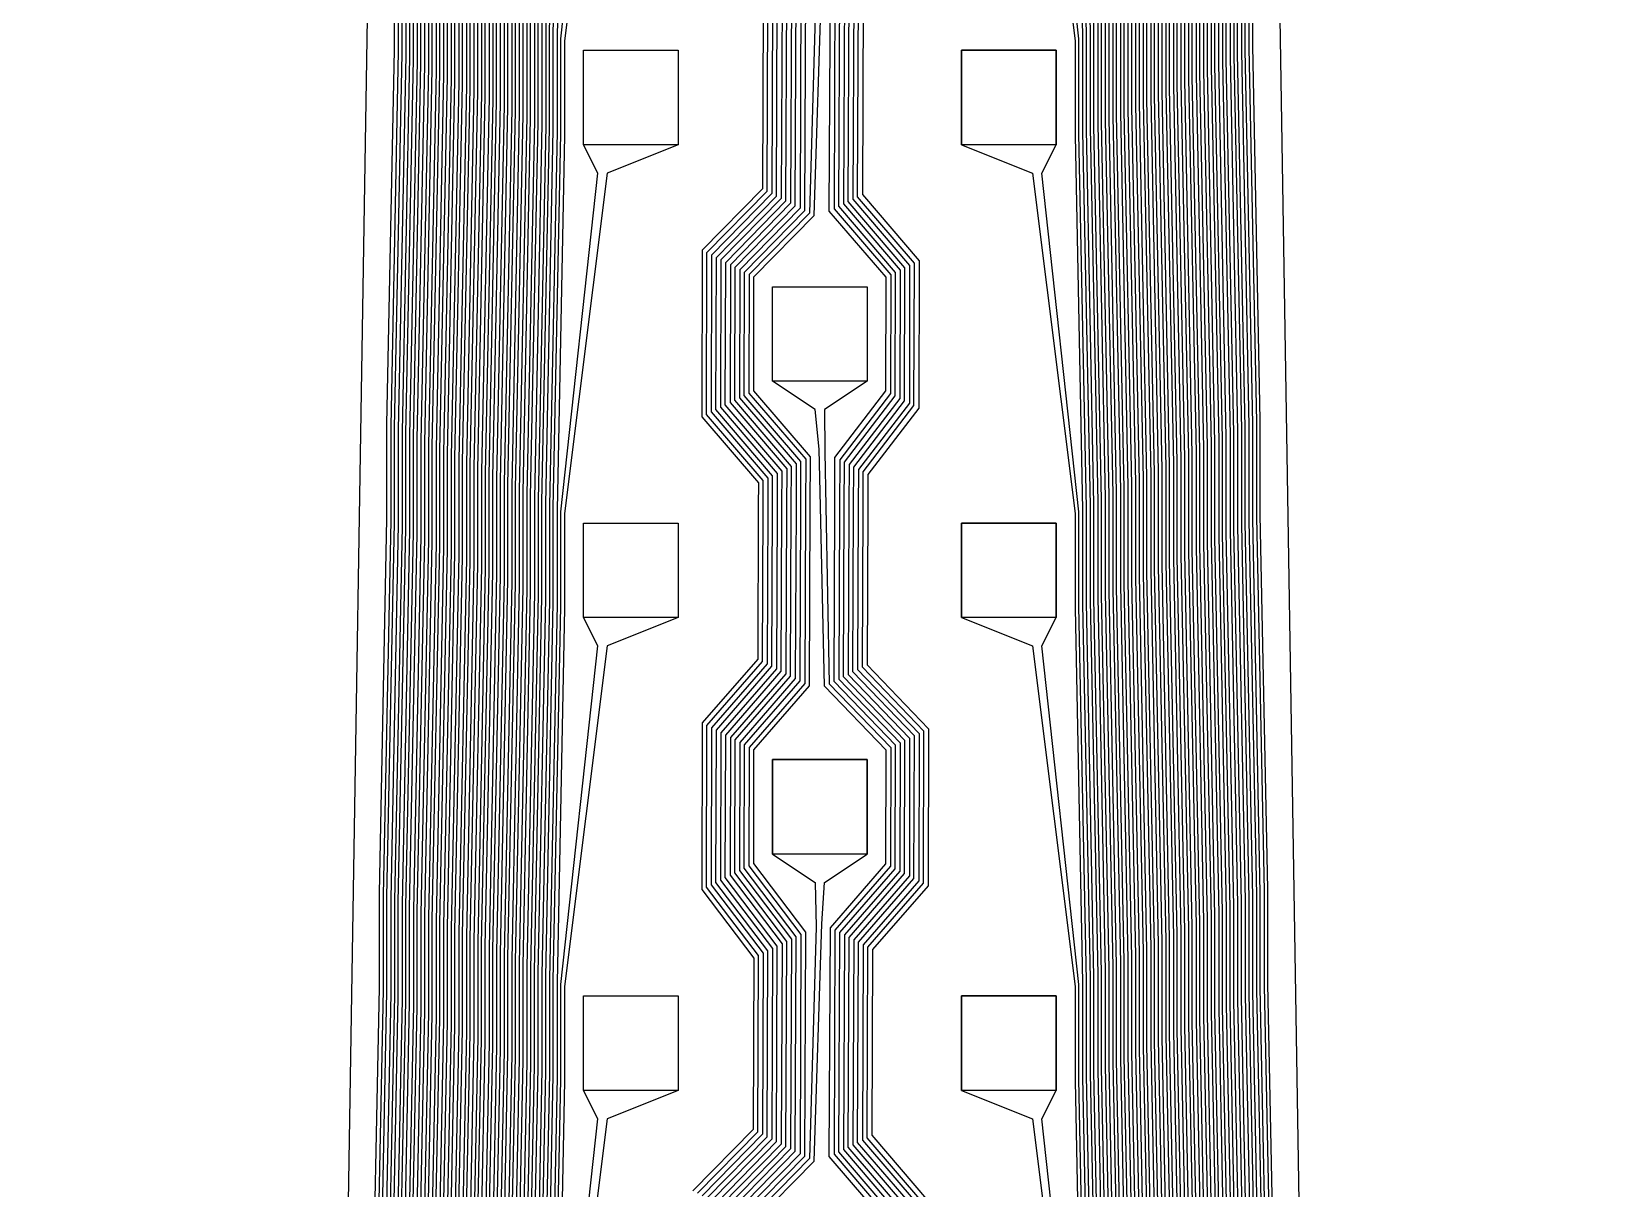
# Model space of a CAD drawing. Header units: inches. Extents: x 106592 to 209533, y 57057 to 74911.
# Drawn here: x 199059.2 to 199226, y 73758.4 to 73880.8 of the extents above; entities that cross this region are included whole.
import ezdxf

# ---------------------------------------------------------------- set-up
doc = ezdxf.new("R2010")
doc.units = ezdxf.units.IN
doc.header["$MEASUREMENT"] = 0
for name, color, linetype in [('metal', 221, 'Continuous'), ('nitride window', 40, 'Continuous'), ('profile', 140, 'Continuous')]:
    doc.layers.add(name, color=color, linetype=linetype)

msp = doc.modelspace()

# ---------------------------------------------------------------- linework, layer by layer
at = {"layer": 'metal'}
for points in [[(199190.76, 73740.46), (199189.96, 73780.06), (199189.96, 73790.06), (199189.16, 73829.66), (199189.16, 73839.66), (199188.36, 73879.25), (199188.36, 73889.25), (199187.56, 73928.85), (199187.56, 73938.85), (199186.76, 73978.45), (199186.76, 73988.45), (199185.96, 74028.05), (199185.96, 74038.05), (199185.16, 74077.64), (199185.16, 74087.64), (199184.36, 74127.24), (199184.36, 74137.24), (199183.56, 74176.84), (199183.56, 74186.84), (199182.76, 74226.44), (199182.76, 74236.44), (199181.96, 74276.03)], [(199095.16, 73740.06), (199095.96, 73779.66), (199095.96, 73789.66), (199096.76, 73829.25), (199096.76, 73839.25), (199097.56, 73878.85), (199097.56, 73888.85), (199098.36, 73928.45), (199098.36, 73938.45), (199099.16, 73978.05), (199099.16, 73988.05), (199099.96, 74027.64), (199099.96, 74037.64), (199100.76, 74077.24), (199100.76, 74087.24), (199101.56, 74126.84), (199101.56, 74136.84), (199102.36, 74176.44), (199102.36, 74186.44), (199103.16, 74226.03), (199103.16, 74236.03), (199103.96, 74275.63)], [(199104.36, 74275.43), (199103.56, 74235.83), (199103.56, 74225.83), (199102.76, 74186.23), (199102.76, 74176.23), (199101.96, 74136.64), (199101.96, 74126.64), (199101.16, 74087.04), (199101.16, 74077.04), (199100.36, 74037.44), (199100.36, 74027.44), (199099.56, 73987.84), (199099.56, 73977.84), (199098.76, 73938.25), (199098.76, 73928.25), (199097.96, 73888.65), (199097.96, 73878.65), (199097.16, 73839.05), (199097.16, 73829.05), (199096.36, 73789.45), (199096.36, 73779.45), (199095.56, 73739.86)], [(199095.96, 73739.66), (199096.76, 73779.25), (199096.76, 73789.25), (199097.56, 73828.85), (199097.56, 73838.85), (199098.36, 73878.45), (199098.36, 73888.45), (199099.16, 73928.05), (199099.16, 73938.05), (199099.96, 73977.64), (199099.96, 73987.64), (199100.76, 74027.24), (199100.76, 74037.24), (199101.56, 74076.84), (199101.56, 74086.84), (199102.36, 74126.44), (199102.36, 74136.44), (199103.16, 74176.03), (199103.16, 74186.03), (199103.96, 74225.63), (199103.96, 74235.63), (199104.76, 74275.23)], [(199105.16, 74275.03), (199104.36, 74235.43), (199104.36, 74225.43), (199103.56, 74185.83), (199103.56, 74175.83), (199102.76, 74136.23), (199102.76, 74126.23), (199101.96, 74086.64), (199101.96, 74076.64), (199101.16, 74037.04), (199101.16, 74027.04), (199100.36, 73987.44), (199100.36, 73977.44), (199099.56, 73937.84), (199099.56, 73927.84), (199098.76, 73888.25), (199098.76, 73878.25), (199097.96, 73838.65), (199097.96, 73828.65), (199097.16, 73789.05), (199097.16, 73779.05), (199096.36, 73739.45)], [(199105.56, 74274.83), (199104.76, 74235.23), (199104.76, 74225.23), (199103.96, 74185.63), (199103.96, 74175.63), (199103.16, 74136.03), (199103.16, 74126.03), (199102.36, 74086.44), (199102.36, 74076.44), (199101.56, 74036.84), (199101.56, 74026.84), (199100.76, 73987.24), (199100.76, 73977.24), (199099.96, 73937.64), (199099.96, 73927.64), (199099.16, 73888.05), (199099.16, 73878.05), (199098.36, 73838.45), (199098.36, 73828.45), (199097.56, 73788.85), (199097.56, 73778.85), (199096.76, 73739.25)], [(199097.16, 73739.05), (199097.96, 73778.65), (199097.96, 73788.65), (199098.76, 73828.25), (199098.76, 73838.25), (199099.56, 73877.84), (199099.56, 73887.84), (199100.36, 73927.44), (199100.36, 73937.44), (199101.16, 73977.04), (199101.16, 73987.04), (199101.96, 74026.64), (199101.96, 74036.64), (199102.76, 74076.23), (199102.76, 74086.23), (199103.56, 74125.83), (199103.56, 74135.83), (199104.36, 74175.43), (199104.36, 74185.43), (199105.16, 74225.03), (199105.16, 74235.03), (199105.96, 74274.62)], [(199106.36, 74274.42), (199105.56, 74234.83), (199105.56, 74224.83), (199104.76, 74185.23), (199104.76, 74175.23), (199103.96, 74135.63), (199103.96, 74125.63), (199103.16, 74086.03), (199103.16, 74076.03), (199102.36, 74036.44), (199102.36, 74026.44), (199101.56, 73986.84), (199101.56, 73976.84), (199100.76, 73937.24), (199100.76, 73927.24), (199099.96, 73887.64), (199099.96, 73877.64), (199099.16, 73838.05), (199099.16, 73828.05), (199098.36, 73788.45), (199098.36, 73778.45), (199097.56, 73738.85)], [(199097.96, 73738.65), (199098.76, 73778.25), (199098.76, 73788.25), (199099.56, 73827.84), (199099.56, 73837.84), (199100.36, 73877.44), (199100.36, 73887.44), (199101.16, 73927.04), (199101.16, 73937.04), (199101.96, 73976.64), (199101.96, 73986.64), (199102.76, 74026.23), (199102.76, 74036.23), (199103.56, 74075.83), (199103.56, 74085.83), (199104.36, 74125.43), (199104.36, 74135.43), (199105.16, 74175.03), (199105.16, 74185.03), (199105.96, 74224.62), (199105.96, 74234.62), (199106.76, 74274.22)], [(199187.16, 73738.65), (199186.36, 73778.25), (199186.36, 73788.25), (199185.56, 73827.84), (199185.56, 73837.84), (199184.76, 73877.44), (199184.76, 73887.44), (199183.96, 73927.04), (199183.96, 73937.04), (199183.16, 73976.64), (199183.16, 73986.64), (199182.36, 74026.23), (199182.36, 74036.23), (199181.56, 74075.83), (199181.56, 74085.83), (199180.76, 74125.43), (199180.76, 74135.43), (199179.96, 74175.03), (199179.96, 74185.03), (199179.16, 74224.62), (199179.16, 74234.62), (199178.36, 74274.22)], [(199178.76, 74274.42), (199179.56, 74234.83), (199179.56, 74224.83), (199180.36, 74185.23), (199180.36, 74175.23), (199181.16, 74135.63), (199181.16, 74125.63), (199181.96, 74086.03), (199181.96, 74076.03), (199182.76, 74036.44), (199182.76, 74026.44), (199183.56, 73986.84), (199183.56, 73976.84), (199184.36, 73937.24), (199184.36, 73927.24), (199185.16, 73887.64), (199185.16, 73877.64), (199185.96, 73838.05), (199185.96, 73828.05), (199186.76, 73788.45), (199186.76, 73778.45), (199187.56, 73738.85)], [(199187.96, 73739.05), (199187.16, 73778.65), (199187.16, 73788.65), (199186.36, 73828.25), (199186.36, 73838.25), (199185.56, 73877.84), (199185.56, 73887.84), (199184.76, 73927.44), (199184.76, 73937.44), (199183.96, 73977.04), (199183.96, 73987.04), (199183.16, 74026.64), (199183.16, 74036.64), (199182.36, 74076.23), (199182.36, 74086.23), (199181.56, 74125.83), (199181.56, 74135.83), (199180.76, 74175.43), (199180.76, 74185.43), (199179.96, 74225.03), (199179.96, 74235.03), (199179.16, 74274.62)], [(199179.56, 74274.83), (199180.36, 74235.23), (199180.36, 74225.23), (199181.16, 74185.63), (199181.16, 74175.63), (199181.96, 74136.03), (199181.96, 74126.03), (199182.76, 74086.44), (199182.76, 74076.44), (199183.56, 74036.84), (199183.56, 74026.84), (199184.36, 73987.24), (199184.36, 73977.24), (199185.16, 73937.64), (199185.16, 73927.64), (199185.96, 73888.05), (199185.96, 73878.05), (199186.76, 73838.45), (199186.76, 73828.45), (199187.56, 73788.85), (199187.56, 73778.85), (199188.36, 73739.25)], [(199179.96, 74275.03), (199180.76, 74235.43), (199180.76, 74225.43), (199181.56, 74185.83), (199181.56, 74175.83), (199182.36, 74136.23), (199182.36, 74126.23), (199183.16, 74086.64), (199183.16, 74076.64), (199183.96, 74037.04), (199183.96, 74027.04), (199184.76, 73987.44), (199184.76, 73977.44), (199185.56, 73937.84), (199185.56, 73927.84), (199186.36, 73888.25), (199186.36, 73878.25), (199187.16, 73838.65), (199187.16, 73828.65), (199187.96, 73789.05), (199187.96, 73779.05), (199188.76, 73739.45)], [(199189.16, 73739.66), (199188.36, 73779.25), (199188.36, 73789.25), (199187.56, 73828.85), (199187.56, 73838.85), (199186.76, 73878.45), (199186.76, 73888.45), (199185.96, 73928.05), (199185.96, 73938.05), (199185.16, 73977.64), (199185.16, 73987.64), (199184.36, 74027.24), (199184.36, 74037.24), (199183.56, 74076.84), (199183.56, 74086.84), (199182.76, 74126.44), (199182.76, 74136.44), (199181.96, 74176.03), (199181.96, 74186.03), (199181.16, 74225.63), (199181.16, 74235.63), (199180.36, 74275.23)], [(199180.76, 74275.43), (199181.56, 74235.83), (199181.56, 74225.83), (199182.36, 74186.23), (199182.36, 74176.23), (199183.16, 74136.64), (199183.16, 74126.64), (199183.96, 74087.04), (199183.96, 74077.04), (199184.76, 74037.44), (199184.76, 74027.44), (199185.56, 73987.84), (199185.56, 73977.84), (199186.36, 73938.25), (199186.36, 73928.25), (199187.16, 73888.65), (199187.16, 73878.65), (199187.96, 73839.05), (199187.96, 73829.05), (199188.76, 73789.45), (199188.76, 73779.45), (199189.56, 73739.86)], [(199189.96, 73740.06), (199189.16, 73779.66), (199189.16, 73789.66), (199188.36, 73829.25), (199188.36, 73839.25), (199187.56, 73878.85), (199187.56, 73888.85), (199186.76, 73928.45), (199186.76, 73938.45), (199185.96, 73978.05), (199185.96, 73988.05), (199185.16, 74027.64), (199185.16, 74037.64), (199184.36, 74077.24), (199184.36, 74087.24), (199183.56, 74126.84), (199183.56, 74136.84), (199182.76, 74176.44), (199182.76, 74186.44), (199181.96, 74226.03), (199181.96, 74236.03), (199181.16, 74275.63)], [(199181.56, 74275.83), (199182.36, 74236.23), (199182.36, 74226.23), (199183.16, 74186.64), (199183.16, 74176.64), (199183.96, 74137.04), (199183.96, 74127.04), (199184.76, 74087.44), (199184.76, 74077.44), (199185.56, 74037.84), (199185.56, 74027.84), (199186.36, 73988.25), (199186.36, 73978.25), (199187.16, 73938.65), (199187.16, 73928.65), (199187.96, 73889.05), (199187.96, 73879.05), (199188.76, 73839.45), (199188.76, 73829.45), (199189.56, 73789.86), (199189.56, 73779.86), (199190.36, 73740.26)], [(199098.36, 73738.45), (199099.16, 73778.05), (199099.16, 73788.05), (199099.96, 73827.64), (199099.96, 73837.64), (199100.76, 73877.24), (199100.76, 73887.24), (199101.56, 73926.84), (199101.56, 73936.84), (199102.36, 73976.44), (199102.36, 73986.44), (199103.16, 74026.03), (199103.16, 74036.03), (199103.96, 74075.63), (199103.96, 74085.63), (199104.76, 74125.23), (199104.76, 74135.23), (199105.56, 74174.83), (199105.56, 74184.83), (199106.36, 74224.42), (199106.36, 74234.42), (199107.16, 74274.02)], [(199107.56, 74273.82), (199106.76, 74234.22), (199106.76, 74224.22), (199105.96, 74184.62), (199105.96, 74174.62), (199105.16, 74135.03), (199105.16, 74125.03), (199104.36, 74085.43), (199104.36, 74075.43), (199103.56, 74035.83), (199103.56, 74025.83), (199102.76, 73986.23), (199102.76, 73976.23), (199101.96, 73936.64), (199101.96, 73926.64), (199101.16, 73887.04), (199101.16, 73877.04), (199100.36, 73837.44), (199100.36, 73827.44), (199099.56, 73787.84), (199099.56, 73777.84), (199098.76, 73738.25)], [(199099.16, 73738.05), (199099.96, 73777.64), (199099.96, 73787.64), (199100.76, 73827.24), (199100.76, 73837.24), (199101.56, 73876.84), (199101.56, 73886.84), (199102.36, 73926.44), (199102.36, 73936.44), (199103.16, 73976.03), (199103.16, 73986.03), (199103.96, 74025.63), (199103.96, 74035.63), (199104.76, 74075.23), (199104.76, 74085.23), (199105.56, 74124.83), (199105.56, 74134.83), (199106.36, 74174.42), (199106.36, 74184.42), (199107.16, 74224.02), (199107.16, 74234.02), (199107.96, 74273.62)], [(199108.36, 74273.42), (199107.56, 74233.82), (199107.56, 74223.82), (199106.76, 74184.22), (199106.76, 74174.22), (199105.96, 74134.62), (199105.96, 74124.62), (199105.16, 74085.03), (199105.16, 74075.03), (199104.36, 74035.43), (199104.36, 74025.43), (199103.56, 73985.83), (199103.56, 73975.83), (199102.76, 73936.23), (199102.76, 73926.23), (199101.96, 73886.64), (199101.96, 73876.64), (199101.16, 73837.04), (199101.16, 73827.04), (199100.36, 73787.44), (199100.36, 73777.44), (199099.56, 73737.84)], [(199099.96, 73737.64), (199100.76, 73777.24), (199100.76, 73787.24), (199101.56, 73826.84), (199101.56, 73836.84), (199102.36, 73876.44), (199102.36, 73886.44), (199103.16, 73926.03), (199103.16, 73936.03), (199103.96, 73975.63), (199103.96, 73985.63), (199104.76, 74025.23), (199104.76, 74035.23), (199105.56, 74074.83), (199105.56, 74084.83), (199106.36, 74124.42), (199106.36, 74134.42), (199107.16, 74174.02), (199107.16, 74184.02), (199107.96, 74223.62), (199107.96, 74233.62), (199108.76, 74273.22)], [(199109.16, 74273.01), (199108.36, 74233.42), (199108.36, 74223.42), (199107.56, 74183.82), (199107.56, 74173.82), (199106.76, 74134.22), (199106.76, 74124.22), (199105.96, 74084.62), (199105.96, 74074.62), (199105.16, 74035.03), (199105.16, 74025.03), (199104.36, 73985.43), (199104.36, 73975.43), (199103.56, 73935.83), (199103.56, 73925.83), (199102.76, 73886.23), (199102.76, 73876.23), (199101.96, 73836.64), (199101.96, 73826.64), (199101.16, 73787.04), (199101.16, 73777.04), (199100.36, 73737.44)], [(199100.76, 73737.24), (199101.56, 73776.84), (199101.56, 73786.84), (199102.36, 73826.44), (199102.36, 73836.44), (199103.16, 73876.03), (199103.16, 73886.03), (199103.96, 73925.63), (199103.96, 73935.63), (199104.76, 73975.23), (199104.76, 73985.23), (199105.56, 74024.83), (199105.56, 74034.83), (199106.36, 74074.42), (199106.36, 74084.42), (199107.16, 74124.02), (199107.16, 74134.02), (199107.96, 74173.62), (199107.96, 74183.62), (199108.76, 74223.22), (199108.76, 74233.22), (199109.56, 74272.81)], [(199109.96, 74272.61), (199109.16, 74233.01), (199109.16, 74223.01), (199108.36, 74183.42), (199108.36, 74173.42), (199107.56, 74133.82), (199107.56, 74123.82), (199106.76, 74084.22), (199106.76, 74074.22), (199105.96, 74034.62), (199105.96, 74024.62), (199105.16, 73985.03), (199105.16, 73975.03), (199104.36, 73935.43), (199104.36, 73925.43), (199103.56, 73885.83), (199103.56, 73875.83), (199102.76, 73836.23), (199102.76, 73826.23), (199101.96, 73786.64), (199101.96, 73776.64), (199101.16, 73737.04)], [(199175.16, 74272.61), (199175.96, 74233.01), (199175.96, 74223.01), (199176.76, 74183.42), (199176.76, 74173.42), (199177.56, 74133.82), (199177.56, 74123.82), (199178.36, 74084.22), (199178.36, 74074.22), (199179.16, 74034.62), (199179.16, 74024.62), (199179.96, 73985.03), (199179.96, 73975.03), (199180.76, 73935.43), (199180.76, 73925.43), (199181.56, 73885.83), (199181.56, 73875.83), (199182.36, 73836.23), (199182.36, 73826.23), (199183.16, 73786.64), (199183.16, 73776.64), (199183.96, 73737.04)], [(199184.36, 73737.24), (199183.56, 73776.84), (199183.56, 73786.84), (199182.76, 73826.44), (199182.76, 73836.44), (199181.96, 73876.03), (199181.96, 73886.03), (199181.16, 73925.63), (199181.16, 73935.63), (199180.36, 73975.23), (199180.36, 73985.23), (199179.56, 74024.83), (199179.56, 74034.83), (199178.76, 74074.42), (199178.76, 74084.42), (199177.96, 74124.02), (199177.96, 74134.02), (199177.16, 74173.62), (199177.16, 74183.62), (199176.36, 74223.22), (199176.36, 74233.22), (199175.56, 74272.81)], [(199175.96, 74273.01), (199176.76, 74233.42), (199176.76, 74223.42), (199177.56, 74183.82), (199177.56, 74173.82), (199178.36, 74134.22), (199178.36, 74124.22), (199179.16, 74084.62), (199179.16, 74074.62), (199179.96, 74035.03), (199179.96, 74025.03), (199180.76, 73985.43), (199180.76, 73975.43), (199181.56, 73935.83), (199181.56, 73925.83), (199182.36, 73886.23), (199182.36, 73876.23), (199183.16, 73836.64), (199183.16, 73826.64), (199183.96, 73787.04), (199183.96, 73777.04), (199184.76, 73737.44)], [(199185.16, 73737.64), (199184.36, 73777.24), (199184.36, 73787.24), (199183.56, 73826.84), (199183.56, 73836.84), (199182.76, 73876.44), (199182.76, 73886.44), (199181.96, 73926.03), (199181.96, 73936.03), (199181.16, 73975.63), (199181.16, 73985.63), (199180.36, 74025.23), (199180.36, 74035.23), (199179.56, 74074.83), (199179.56, 74084.83), (199178.76, 74124.42), (199178.76, 74134.42), (199177.96, 74174.02), (199177.96, 74184.02), (199177.16, 74223.62), (199177.16, 74233.62), (199176.36, 74273.22)], [(199176.76, 74273.42), (199177.56, 74233.82), (199177.56, 74223.82), (199178.36, 74184.22), (199178.36, 74174.22), (199179.16, 74134.62), (199179.16, 74124.62), (199179.96, 74085.03), (199179.96, 74075.03), (199180.76, 74035.43), (199180.76, 74025.43), (199181.56, 73985.83), (199181.56, 73975.83), (199182.36, 73936.23), (199182.36, 73926.23), (199183.16, 73886.64), (199183.16, 73876.64), (199183.96, 73837.04), (199183.96, 73827.04), (199184.76, 73787.44), (199184.76, 73777.44), (199185.56, 73737.84)], [(199185.96, 73738.05), (199185.16, 73777.64), (199185.16, 73787.64), (199184.36, 73827.24), (199184.36, 73837.24), (199183.56, 73876.84), (199183.56, 73886.84), (199182.76, 73926.44), (199182.76, 73936.44), (199181.96, 73976.03), (199181.96, 73986.03), (199181.16, 74025.63), (199181.16, 74035.63), (199180.36, 74075.23), (199180.36, 74085.23), (199179.56, 74124.83), (199179.56, 74134.83), (199178.76, 74174.42), (199178.76, 74184.42), (199177.96, 74224.02), (199177.96, 74234.02), (199177.16, 74273.62)], [(199177.56, 74273.82), (199178.36, 74234.22), (199178.36, 74224.22), (199179.16, 74184.62), (199179.16, 74174.62), (199179.96, 74135.03), (199179.96, 74125.03), (199180.76, 74085.43), (199180.76, 74075.43), (199181.56, 74035.83), (199181.56, 74025.83), (199182.36, 73986.23), (199182.36, 73976.23), (199183.16, 73936.64), (199183.16, 73926.64), (199183.96, 73887.04), (199183.96, 73877.04), (199184.76, 73837.44), (199184.76, 73827.44), (199185.56, 73787.84), (199185.56, 73777.84), (199186.36, 73738.25)], [(199186.76, 73738.45), (199185.96, 73778.05), (199185.96, 73788.05), (199185.16, 73827.64), (199185.16, 73837.64), (199184.36, 73877.24), (199184.36, 73887.24), (199183.56, 73926.84), (199183.56, 73936.84), (199182.76, 73976.44), (199182.76, 73986.44), (199181.96, 74026.03), (199181.96, 74036.03), (199181.16, 74075.63), (199181.16, 74085.63), (199180.36, 74125.23), (199180.36, 74135.23), (199179.56, 74174.83), (199179.56, 74184.83), (199178.76, 74224.42), (199178.76, 74234.42), (199177.96, 74274.02)], [(199101.56, 73736.84), (199102.36, 73776.44), (199102.36, 73786.44), (199103.16, 73826.03), (199103.16, 73836.03), (199103.96, 73875.63), (199103.96, 73885.63), (199104.76, 73925.23), (199104.76, 73935.23), (199105.56, 73974.83), (199105.56, 73984.83), (199106.36, 74024.42), (199106.36, 74034.42), (199107.16, 74074.02), (199107.16, 74084.02), (199107.96, 74123.62), (199107.96, 74133.62), (199108.76, 74173.22), (199108.76, 74183.22), (199109.56, 74222.81), (199109.56, 74232.81), (199110.36, 74272.41)], [(199110.76, 74272.21), (199109.96, 74232.61), (199109.96, 74222.61), (199109.16, 74183.01), (199109.16, 74173.01), (199108.36, 74133.42), (199108.36, 74123.42), (199107.56, 74083.82), (199107.56, 74073.82), (199106.76, 74034.22), (199106.76, 74024.22), (199105.96, 73984.62), (199105.96, 73974.62), (199105.16, 73935.03), (199105.16, 73925.03), (199104.36, 73885.43), (199104.36, 73875.43), (199103.56, 73835.83), (199103.56, 73825.83), (199102.76, 73786.23), (199102.76, 73776.23), (199101.96, 73736.64)], [(199102.36, 73736.44), (199103.16, 73776.03), (199103.16, 73786.03), (199103.96, 73825.63), (199103.96, 73835.63), (199104.76, 73875.23), (199104.76, 73885.23), (199105.56, 73924.83), (199105.56, 73934.83), (199106.36, 73974.42), (199106.36, 73984.42), (199107.16, 74024.02), (199107.16, 74034.02), (199107.96, 74073.62), (199107.96, 74083.62), (199108.76, 74123.22), (199108.76, 74133.22), (199109.56, 74172.81), (199109.56, 74182.81), (199110.36, 74222.41), (199110.36, 74232.41), (199111.16, 74272.01)], [(199111.56, 74271.81), (199110.76, 74232.21), (199110.76, 74222.21), (199109.96, 74182.61), (199109.96, 74172.61), (199109.16, 74133.01), (199109.16, 74123.01), (199108.36, 74083.42), (199108.36, 74073.42), (199107.56, 74033.82), (199107.56, 74023.82), (199106.76, 73984.22), (199106.76, 73974.22), (199105.96, 73934.62), (199105.96, 73924.62), (199105.16, 73885.03), (199105.16, 73875.03), (199104.36, 73835.43), (199104.36, 73825.43), (199103.56, 73785.83), (199103.56, 73775.83), (199102.76, 73736.23)], [(199103.16, 73736.03), (199103.96, 73775.63), (199103.96, 73785.63), (199104.76, 73825.23), (199104.76, 73835.23), (199105.56, 73874.83), (199105.56, 73884.83), (199106.36, 73924.42), (199106.36, 73934.42), (199107.16, 73974.02), (199107.16, 73984.02), (199107.96, 74023.62), (199107.96, 74033.62), (199108.76, 74073.22), (199108.76, 74083.22), (199109.56, 74122.81), (199109.56, 74132.81), (199110.36, 74172.41), (199110.36, 74182.41), (199111.16, 74222.01), (199111.16, 74232.01), (199111.96, 74271.61)], [(199112.36, 74271.4), (199111.56, 74231.81), (199111.56, 74221.81), (199110.76, 74182.21), (199110.76, 74172.21), (199109.96, 74132.61), (199109.96, 74122.61), (199109.16, 74083.01), (199109.16, 74073.01), (199108.36, 74033.42), (199108.36, 74023.42), (199107.56, 73983.82), (199107.56, 73973.82), (199106.76, 73934.22), (199106.76, 73924.22), (199105.96, 73884.62), (199105.96, 73874.62), (199105.16, 73835.03), (199105.16, 73825.03), (199104.36, 73785.43), (199104.36, 73775.43), (199103.56, 73735.83)], [(199103.96, 73735.63), (199104.76, 73775.23), (199104.76, 73785.23), (199105.56, 73824.83), (199105.56, 73834.83), (199106.36, 73874.42), (199106.36, 73884.42), (199107.16, 73924.02), (199107.16, 73934.02), (199107.96, 73973.62), (199107.96, 73983.62), (199108.76, 74023.22), (199108.76, 74033.22), (199109.56, 74072.81), (199109.56, 74082.81), (199110.36, 74122.41), (199110.36, 74132.41), (199111.16, 74172.01), (199111.16, 74182.01), (199111.96, 74221.61), (199111.96, 74231.61), (199112.76, 74271.2)], [(199113.16, 74271), (199112.36, 74231.4), (199112.36, 74221.4), (199111.56, 74181.81), (199111.56, 74171.81), (199110.76, 74132.21), (199110.76, 74122.21), (199109.96, 74082.61), (199109.96, 74072.61), (199109.16, 74033.01), (199109.16, 74023.01), (199108.36, 73983.42), (199108.36, 73973.42), (199107.56, 73933.82), (199107.56, 73923.82), (199106.76, 73884.22), (199106.76, 73874.22), (199105.96, 73834.62), (199105.96, 73824.62), (199105.16, 73785.03), (199105.16, 73775.03), (199104.36, 73735.43)], [(199171.96, 74271), (199172.76, 74231.4), (199172.76, 74221.4), (199173.56, 74181.81), (199173.56, 74171.81), (199174.36, 74132.21), (199174.36, 74122.21), (199175.16, 74082.61), (199175.16, 74072.61), (199175.96, 74033.01), (199175.96, 74023.01), (199176.76, 73983.42), (199176.76, 73973.42), (199177.56, 73933.82), (199177.56, 73923.82), (199178.36, 73884.22), (199178.36, 73874.22), (199179.16, 73834.62), (199179.16, 73824.62), (199179.96, 73785.03), (199179.96, 73775.03), (199180.76, 73735.43)], [(199181.16, 73735.63), (199180.36, 73775.23), (199180.36, 73785.23), (199179.56, 73824.83), (199179.56, 73834.83), (199178.76, 73874.42), (199178.76, 73884.42), (199177.96, 73924.02), (199177.96, 73934.02), (199177.16, 73973.62), (199177.16, 73983.62), (199176.36, 74023.22), (199176.36, 74033.22), (199175.56, 74072.81), (199175.56, 74082.81), (199174.76, 74122.41), (199174.76, 74132.41), (199173.96, 74172.01), (199173.96, 74182.01), (199173.16, 74221.61), (199173.16, 74231.61), (199172.36, 74271.2)], [(199172.76, 74271.4), (199173.56, 74231.81), (199173.56, 74221.81), (199174.36, 74182.21), (199174.36, 74172.21), (199175.16, 74132.61), (199175.16, 74122.61), (199175.96, 74083.01), (199175.96, 74073.01), (199176.76, 74033.42), (199176.76, 74023.42), (199177.56, 73983.82), (199177.56, 73973.82), (199178.36, 73934.22), (199178.36, 73924.22), (199179.16, 73884.62), (199179.16, 73874.62), (199179.96, 73835.03), (199179.96, 73825.03), (199180.76, 73785.43), (199180.76, 73775.43), (199181.56, 73735.83)], [(199181.96, 73736.03), (199181.16, 73775.63), (199181.16, 73785.63), (199180.36, 73825.23), (199180.36, 73835.23), (199179.56, 73874.83), (199179.56, 73884.83), (199178.76, 73924.42), (199178.76, 73934.42), (199177.96, 73974.02), (199177.96, 73984.02), (199177.16, 74023.62), (199177.16, 74033.62), (199176.36, 74073.22), (199176.36, 74083.22), (199175.56, 74122.81), (199175.56, 74132.81), (199174.76, 74172.41), (199174.76, 74182.41), (199173.96, 74222.01), (199173.96, 74232.01), (199173.16, 74271.61)], [(199173.56, 74271.81), (199174.36, 74232.21), (199174.36, 74222.21), (199175.16, 74182.61), (199175.16, 74172.61), (199175.96, 74133.01), (199175.96, 74123.01), (199176.76, 74083.42), (199176.76, 74073.42), (199177.56, 74033.82), (199177.56, 74023.82), (199178.36, 73984.22), (199178.36, 73974.22), (199179.16, 73934.62), (199179.16, 73924.62), (199179.96, 73885.03), (199179.96, 73875.03), (199180.76, 73835.43), (199180.76, 73825.43), (199181.56, 73785.83), (199181.56, 73775.83), (199182.36, 73736.23)], [(199182.76, 73736.44), (199181.96, 73776.03), (199181.96, 73786.03), (199181.16, 73825.63), (199181.16, 73835.63), (199180.36, 73875.23), (199180.36, 73885.23), (199179.56, 73924.83), (199179.56, 73934.83), (199178.76, 73974.42), (199178.76, 73984.42), (199177.96, 74024.02), (199177.96, 74034.02), (199177.16, 74073.62), (199177.16, 74083.62), (199176.36, 74123.22), (199176.36, 74133.22), (199175.56, 74172.81), (199175.56, 74182.81), (199174.76, 74222.41), (199174.76, 74232.41), (199173.96, 74272.01)], [(199174.36, 74272.21), (199175.16, 74232.61), (199175.16, 74222.61), (199175.96, 74183.01), (199175.96, 74173.01), (199176.76, 74133.42), (199176.76, 74123.42), (199177.56, 74083.82), (199177.56, 74073.82), (199178.36, 74034.22), (199178.36, 74024.22), (199179.16, 73984.62), (199179.16, 73974.62), (199179.96, 73935.03), (199179.96, 73925.03), (199180.76, 73885.43), (199180.76, 73875.43), (199181.56, 73835.83), (199181.56, 73825.83), (199182.36, 73786.23), (199182.36, 73776.23), (199183.16, 73736.64)], [(199183.56, 73736.84), (199182.76, 73776.44), (199182.76, 73786.44), (199181.96, 73826.03), (199181.96, 73836.03), (199181.16, 73875.63), (199181.16, 73885.63), (199180.36, 73925.23), (199180.36, 73935.23), (199179.56, 73974.83), (199179.56, 73984.83), (199178.76, 74024.42), (199178.76, 74034.42), (199177.96, 74074.02), (199177.96, 74084.02), (199177.16, 74123.62), (199177.16, 74133.62), (199176.36, 74173.22), (199176.36, 74183.22), (199175.56, 74222.81), (199175.56, 74232.81), (199174.76, 74272.41)], [(199104.76, 73735.23), (199105.56, 73774.83), (199105.56, 73784.83), (199106.36, 73824.42), (199106.36, 73834.42), (199107.16, 73874.02), (199107.16, 73884.02), (199107.96, 73923.62), (199107.96, 73933.62), (199108.76, 73973.22), (199108.76, 73983.22), (199109.56, 74022.81), (199109.56, 74032.81), (199110.36, 74072.41), (199110.36, 74082.41), (199111.16, 74122.01), (199111.16, 74132.01), (199111.96, 74171.61), (199111.96, 74181.61), (199112.76, 74221.2), (199112.76, 74231.2), (199113.56, 74270.8)], [(199113.96, 74270.6), (199113.16, 74231), (199113.16, 74221), (199112.36, 74181.4), (199112.36, 74171.4), (199111.56, 74131.81), (199111.56, 74121.81), (199110.76, 74082.21), (199110.76, 74072.21), (199109.96, 74032.61), (199109.96, 74022.61), (199109.16, 73983.01), (199109.16, 73973.01), (199108.36, 73933.42), (199108.36, 73923.42), (199107.56, 73883.82), (199107.56, 73873.82), (199106.76, 73834.22), (199106.76, 73824.22), (199105.96, 73784.62), (199105.96, 73774.62), (199105.16, 73735.03)], [(199114.36, 74270.4), (199113.56, 74230.8), (199113.56, 74220.8), (199112.76, 74181.2), (199112.76, 74171.2), (199111.96, 74131.61), (199111.96, 74121.61), (199111.16, 74082.01), (199111.16, 74072.01), (199110.36, 74032.41), (199110.36, 74022.41), (199109.56, 73982.81), (199109.56, 73972.81), (199108.76, 73933.22), (199108.76, 73923.22), (199107.96, 73883.62), (199107.96, 73873.62), (199107.16, 73834.02), (199107.16, 73824.02), (199106.36, 73784.42), (199106.36, 73774.42), (199105.56, 73734.83)], [(199105.96, 73734.62), (199106.76, 73774.22), (199106.76, 73784.22), (199107.56, 73823.82), (199107.56, 73833.82), (199108.36, 73873.42), (199108.36, 73883.42), (199109.16, 73923.01), (199109.16, 73933.01), (199109.96, 73972.61), (199109.96, 73982.61), (199110.76, 74022.21), (199110.76, 74032.21), (199111.56, 74071.81), (199111.56, 74081.81), (199112.36, 74121.4), (199112.36, 74131.4), (199113.16, 74171), (199113.16, 74181), (199113.96, 74220.6), (199113.96, 74230.6), (199114.76, 74270.2)], [(199106.36, 73734.42), (199107.16, 73774.02), (199107.16, 73784.02), (199107.96, 73823.62), (199107.96, 73833.62), (199108.76, 73873.22), (199108.76, 73883.22), (199109.56, 73922.81), (199109.56, 73932.81), (199110.36, 73972.41), (199110.36, 73982.41), (199111.16, 74022.01), (199111.16, 74032.01), (199111.96, 74071.61), (199111.96, 74081.61), (199112.76, 74121.2), (199112.76, 74131.2), (199113.56, 74170.8), (199113.56, 74180.8), (199114.36, 74220.4), (199114.36, 74230.4), (199115.16, 74269.99)], [(199115.56, 74269.79), (199114.76, 74230.2), (199114.76, 74220.2), (199113.96, 74180.6), (199113.96, 74170.6), (199113.16, 74131), (199113.16, 74121), (199112.36, 74081.4), (199112.36, 74071.4), (199111.56, 74031.81), (199111.56, 74021.81), (199110.76, 73982.21), (199110.76, 73972.21), (199109.96, 73932.61), (199109.96, 73922.61), (199109.16, 73883.01), (199109.16, 73873.01), (199108.36, 73833.42), (199108.36, 73823.42), (199107.56, 73783.82), (199107.56, 73773.82), (199106.76, 73734.22)], [(199169.56, 74269.79), (199170.36, 74230.2), (199170.36, 74220.2), (199171.16, 74180.6), (199171.16, 74170.6), (199171.96, 74131), (199171.96, 74121), (199172.76, 74081.4), (199172.76, 74071.4), (199173.56, 74031.81), (199173.56, 74021.81), (199174.36, 73982.21), (199174.36, 73972.21), (199175.16, 73932.61), (199175.16, 73922.61), (199175.96, 73883.01), (199175.96, 73873.01), (199176.76, 73833.42), (199176.76, 73823.42), (199177.56, 73783.82), (199177.56, 73773.82), (199178.36, 73734.22)], [(199178.76, 73734.42), (199177.96, 73774.02), (199177.96, 73784.02), (199177.16, 73823.62), (199177.16, 73833.62), (199176.36, 73873.22), (199176.36, 73883.22), (199175.56, 73922.81), (199175.56, 73932.81), (199174.76, 73972.41), (199174.76, 73982.41), (199173.96, 74022.01), (199173.96, 74032.01), (199173.16, 74071.61), (199173.16, 74081.61), (199172.36, 74121.2), (199172.36, 74131.2), (199171.56, 74170.8), (199171.56, 74180.8), (199170.76, 74220.4), (199170.76, 74230.4), (199169.96, 74269.99)], [(199170.36, 74270.2), (199171.16, 74230.6), (199171.16, 74220.6), (199171.96, 74181), (199171.96, 74171), (199172.76, 74131.4), (199172.76, 74121.4), (199173.56, 74081.81), (199173.56, 74071.81), (199174.36, 74032.21), (199174.36, 74022.21), (199175.16, 73982.61), (199175.16, 73972.61), (199175.96, 73933.01), (199175.96, 73923.01), (199176.76, 73883.42), (199176.76, 73873.42), (199177.56, 73833.82), (199177.56, 73823.82), (199178.36, 73784.22), (199178.36, 73774.22), (199179.16, 73734.62)], [(199179.56, 73734.83), (199178.76, 73774.42), (199178.76, 73784.42), (199177.96, 73824.02), (199177.96, 73834.02), (199177.16, 73873.62), (199177.16, 73883.62), (199176.36, 73923.22), (199176.36, 73933.22), (199175.56, 73972.81), (199175.56, 73982.81), (199174.76, 74022.41), (199174.76, 74032.41), (199173.96, 74072.01), (199173.96, 74082.01), (199173.16, 74121.61), (199173.16, 74131.61), (199172.36, 74171.2), (199172.36, 74181.2), (199171.56, 74220.8), (199171.56, 74230.8), (199170.76, 74270.4)], [(199171.16, 74270.6), (199171.96, 74231), (199171.96, 74221), (199172.76, 74181.4), (199172.76, 74171.4), (199173.56, 74131.81), (199173.56, 74121.81), (199174.36, 74082.21), (199174.36, 74072.21), (199175.16, 74032.61), (199175.16, 74022.61), (199175.96, 73983.01), (199175.96, 73973.01), (199176.76, 73933.42), (199176.76, 73923.42), (199177.56, 73883.82), (199177.56, 73873.82), (199178.36, 73834.22), (199178.36, 73824.22), (199179.16, 73784.62), (199179.16, 73774.62), (199179.96, 73735.03)], [(199180.36, 73735.23), (199179.56, 73774.83), (199179.56, 73784.83), (199178.76, 73824.42), (199178.76, 73834.42), (199177.96, 73874.02), (199177.96, 73884.02), (199177.16, 73923.62), (199177.16, 73933.62), (199176.36, 73973.22), (199176.36, 73983.22), (199175.56, 74022.81), (199175.56, 74032.81), (199174.76, 74072.41), (199174.76, 74082.41), (199173.96, 74122.01), (199173.96, 74132.01), (199173.16, 74171.61), (199173.16, 74181.61), (199172.36, 74221.2), (199172.36, 74231.2), (199171.56, 74270.8)], [(199107.16, 73734.02), (199107.96, 73773.62), (199107.96, 73783.62), (199108.76, 73823.22), (199108.76, 73833.22), (199109.56, 73872.81), (199109.56, 73882.81), (199110.36, 73922.41), (199110.36, 73932.41), (199111.16, 73972.01), (199111.16, 73982.01), (199111.96, 74021.61), (199111.96, 74031.61), (199112.76, 74071.2), (199112.76, 74081.2), (199113.56, 74120.8), (199113.56, 74130.8), (199114.36, 74170.4), (199114.36, 74180.4), (199115.16, 74219.99), (199115.16, 74229.99), (199119.06, 74265.79)], [(199120.06, 74265.79), (199115.56, 74229.79), (199115.56, 74219.79), (199114.76, 74180.2), (199114.76, 74170.2), (199113.96, 74130.6), (199113.96, 74120.6), (199113.16, 74081), (199113.16, 74071), (199112.36, 74031.4), (199112.36, 74021.4), (199111.56, 73981.81), (199111.56, 73971.81), (199110.76, 73932.21), (199110.76, 73922.21), (199109.96, 73882.61), (199109.96, 73872.61), (199109.16, 73833.01), (199109.16, 73823.01), (199108.36, 73783.42), (199108.36, 73773.42), (199107.56, 73733.82)], [(199165.06, 74265.79), (199169.56, 74229.79), (199169.56, 74219.79), (199170.36, 74180.2), (199170.36, 74170.2), (199171.16, 74130.6), (199171.16, 74120.6), (199171.96, 74081), (199171.96, 74071), (199172.76, 74031.4), (199172.76, 74021.4), (199173.56, 73981.81), (199173.56, 73971.81), (199174.36, 73932.21), (199174.36, 73922.21), (199175.16, 73882.61), (199175.16, 73872.61), (199175.96, 73833.01), (199175.96, 73823.01), (199176.76, 73783.42), (199176.76, 73773.42), (199177.56, 73733.82)], [(199177.96, 73734.02), (199177.16, 73773.62), (199177.16, 73783.62), (199176.36, 73823.22), (199176.36, 73833.22), (199175.56, 73872.81), (199175.56, 73882.81), (199174.76, 73922.41), (199174.76, 73932.41), (199173.96, 73972.01), (199173.96, 73982.01), (199173.16, 74021.61), (199173.16, 74031.61), (199172.36, 74071.2), (199172.36, 74081.2), (199171.56, 74120.8), (199171.56, 74130.8), (199170.76, 74170.4), (199170.76, 74180.4), (199169.96, 74219.99), (199169.96, 74229.99), (199166.06, 74265.79)], [(199107.96, 73733.62), (199108.76, 73773.22), (199108.76, 73783.22), (199109.56, 73822.81), (199109.56, 73832.81), (199110.36, 73872.41), (199110.36, 73882.41), (199111.16, 73922.01), (199111.16, 73932.01), (199111.96, 73971.61), (199111.96, 73981.61), (199112.76, 74021.2), (199112.76, 74031.2), (199113.56, 74070.8), (199113.56, 74080.8), (199114.36, 74120.4)], [(199114.76, 74120.2), (199113.96, 74080.6), (199113.96, 74070.6), (199113.16, 74031), (199113.16, 74021), (199112.36, 73981.4), (199112.36, 73971.4), (199111.56, 73931.81), (199111.56, 73921.81), (199110.76, 73882.21), (199110.76, 73872.21), (199109.96, 73832.61), (199109.96, 73822.61), (199109.16, 73783.01), (199109.16, 73773.01), (199108.36, 73733.42)], [(199108.76, 73733.22), (199109.56, 73772.81), (199109.56, 73782.81), (199110.36, 73822.41), (199110.36, 73832.41), (199111.16, 73872.01), (199111.16, 73882.01), (199111.96, 73921.61), (199111.96, 73931.61), (199112.76, 73971.2), (199112.76, 73981.2), (199113.56, 74020.8), (199113.56, 74030.8), (199114.36, 74070.4), (199114.36, 74080.4), (199115.16, 74119.99)], [(199115.56, 74119.79), (199114.76, 74080.2), (199114.76, 74070.2), (199113.96, 74030.6), (199113.96, 74020.6), (199113.16, 73981), (199113.16, 73971), (199112.36, 73931.4), (199112.36, 73921.4), (199111.56, 73881.81), (199111.56, 73871.81), (199110.76, 73832.21), (199110.76, 73822.21), (199109.96, 73782.61), (199109.96, 73772.61), (199109.16, 73733.01)], [(199169.56, 74119.79), (199170.36, 74080.2), (199170.36, 74070.2), (199171.16, 74030.6), (199171.16, 74020.6), (199171.96, 73981), (199171.96, 73971), (199172.76, 73931.4), (199172.76, 73921.4), (199173.56, 73881.81), (199173.56, 73871.81), (199174.36, 73832.21), (199174.36, 73822.21), (199175.16, 73782.61), (199175.16, 73772.61), (199175.96, 73733.01)], [(199176.36, 73733.22), (199175.56, 73772.81), (199175.56, 73782.81), (199174.76, 73822.41), (199174.76, 73832.41), (199173.96, 73872.01), (199173.96, 73882.01), (199173.16, 73921.61), (199173.16, 73931.61), (199172.36, 73971.2), (199172.36, 73981.2), (199171.56, 74020.8), (199171.56, 74030.8), (199170.76, 74070.4), (199170.76, 74080.4), (199169.96, 74119.99)], [(199170.36, 74120.2), (199171.16, 74080.6), (199171.16, 74070.6), (199171.96, 74031), (199171.96, 74021), (199172.76, 73981.4), (199172.76, 73971.4), (199173.56, 73931.81), (199173.56, 73921.81), (199174.36, 73882.21), (199174.36, 73872.21), (199175.16, 73832.61), (199175.16, 73822.61), (199175.96, 73783.01), (199175.96, 73773.01), (199176.76, 73733.42)], [(199177.16, 73733.62), (199176.36, 73773.22), (199176.36, 73783.22), (199175.56, 73822.81), (199175.56, 73832.81), (199174.76, 73872.41), (199174.76, 73882.41), (199173.96, 73922.01), (199173.96, 73932.01), (199173.16, 73971.61), (199173.16, 73981.61), (199172.36, 74021.2), (199172.36, 74031.2), (199171.56, 74070.8), (199171.56, 74080.8), (199170.76, 74120.4)], [(199109.56, 73732.81), (199110.36, 73772.41), (199110.36, 73782.41), (199111.16, 73822.01), (199111.16, 73832.01), (199111.96, 73871.61), (199111.96, 73881.61), (199112.76, 73921.2), (199112.76, 73931.2), (199113.56, 73970.8), (199113.56, 73980.8), (199114.36, 74020.4), (199114.36, 74030.4), (199115.16, 74069.99), (199115.16, 74079.99), (199119.06, 74115.79)], [(199120.06, 74115.79), (199115.56, 74079.79), (199115.56, 74069.79), (199114.76, 74030.2), (199114.76, 74020.2), (199113.96, 73980.6), (199113.96, 73970.6), (199113.16, 73931), (199113.16, 73921), (199112.36, 73881.4), (199112.36, 73871.4), (199111.56, 73831.81), (199111.56, 73821.81), (199110.76, 73782.21), (199110.76, 73772.21), (199109.96, 73732.61)], [(199165.06, 74115.79), (199169.56, 74079.79), (199169.56, 74069.79), (199170.36, 74030.2), (199170.36, 74020.2), (199171.16, 73980.6), (199171.16, 73970.6), (199171.96, 73931), (199171.96, 73921), (199172.76, 73881.4), (199172.76, 73871.4), (199173.56, 73831.81), (199173.56, 73821.81), (199174.36, 73782.21), (199174.36, 73772.21), (199175.16, 73732.61)], [(199175.56, 73732.81), (199174.76, 73772.41), (199174.76, 73782.41), (199173.96, 73822.01), (199173.96, 73832.01), (199173.16, 73871.61), (199173.16, 73881.61), (199172.36, 73921.2), (199172.36, 73931.2), (199171.56, 73970.8), (199171.56, 73980.8), (199170.76, 74020.4), (199170.76, 74030.4), (199169.96, 74069.99), (199169.96, 74079.99), (199166.06, 74115.79)], [(199111.96, 73731.61), (199112.76, 73771.2), (199112.76, 73781.2), (199113.56, 73820.8), (199113.56, 73830.8), (199114.36, 73870.4), (199114.36, 73880.4), (199115.16, 73919.99), (199115.16, 73929.99), (199119.06, 73965.79), (199117.56, 73968.79), (199117.56, 73978.79), (199127.56, 73978.79), (199127.56, 73968.79), (199120.06, 73965.79), (199115.56, 73929.79), (199115.56, 73919.79), (199114.76, 73880.2), (199114.76, 73870.2), (199113.96, 73830.6), (199113.96, 73820.6), (199113.16, 73781), (199113.16, 73771), (199112.36, 73731.4)], [(199173.16, 73731.61), (199172.36, 73771.2), (199172.36, 73781.2), (199171.56, 73820.8), (199171.56, 73830.8), (199170.76, 73870.4), (199170.76, 73880.4), (199169.96, 73919.99), (199169.96, 73929.99), (199166.06, 73965.79), (199167.56, 73968.79), (199167.56, 73978.79), (199157.56, 73978.79), (199157.56, 73968.79), (199165.06, 73965.79), (199169.56, 73929.79), (199169.56, 73919.79), (199170.36, 73880.2), (199170.36, 73870.2), (199171.16, 73830.6), (199171.16, 73820.6), (199171.96, 73781), (199171.96, 73771), (199172.76, 73731.4)], [(199110.36, 73732.41), (199111.16, 73772.01), (199111.16, 73782.01), (199111.96, 73821.61), (199111.96, 73831.61), (199112.76, 73871.2), (199112.76, 73881.2), (199113.56, 73920.8), (199113.56, 73930.8), (199114.36, 73970.4)], [(199114.76, 73970.2), (199113.96, 73930.6), (199113.96, 73920.6), (199113.16, 73881), (199113.16, 73871), (199112.36, 73831.4), (199112.36, 73821.4), (199111.56, 73781.81), (199111.56, 73771.81), (199110.76, 73732.21)], [(199115.16, 73969.99), (199114.36, 73930.4), (199114.36, 73920.4), (199113.56, 73880.8), (199113.56, 73870.8), (199112.76, 73831.2), (199112.76, 73821.2), (199111.96, 73781.61), (199111.96, 73771.61), (199111.16, 73732.01)], [(199111.56, 73731.81), (199112.36, 73771.4), (199112.36, 73781.4), (199113.16, 73821), (199113.16, 73831), (199113.96, 73870.6), (199113.96, 73880.6), (199114.76, 73920.2), (199114.76, 73930.2), (199115.56, 73969.79)], [(199169.56, 73969.79), (199170.36, 73930.2), (199170.36, 73920.2), (199171.16, 73880.6), (199171.16, 73870.6), (199171.96, 73831), (199171.96, 73821), (199172.76, 73781.4), (199172.76, 73771.4), (199173.56, 73731.81)], [(199173.96, 73732.01), (199173.16, 73771.61), (199173.16, 73781.61), (199172.36, 73821.2), (199172.36, 73831.2), (199171.56, 73870.8), (199171.56, 73880.8), (199170.76, 73920.4), (199170.76, 73930.4), (199169.96, 73969.99)], [(199170.36, 73970.2), (199171.16, 73930.6), (199171.16, 73920.6), (199171.96, 73881), (199171.96, 73871), (199172.76, 73831.4), (199172.76, 73821.4), (199173.56, 73781.81), (199173.56, 73771.81), (199174.36, 73732.21)], [(199174.76, 73732.41), (199173.96, 73772.01), (199173.96, 73782.01), (199173.16, 73821.61), (199173.16, 73831.61), (199172.36, 73871.2), (199172.36, 73881.2), (199171.56, 73920.8), (199171.56, 73930.8), (199170.76, 73970.4)], [(199129.62, 73757.91), (199136, 73764.41), (199136.06, 73783.04), (199130.56, 73790.29), (199130.61, 73807.39), (199136.49, 73814.15), (199136.55, 73830.54), (199136.56, 73833.29), (199130.56, 73840.29), (199130.61, 73857.39), (199136.99, 73863.89), (199137.06, 73883.54), (199131.56, 73890.79), (199131.61, 73906.88), (199137.48, 73913.64), (199137.55, 73930.54), (199137.56, 73933.79), (199131.56, 73940.79), (199131.61, 73956.88), (199137.98, 73963.38)], [(199138.48, 73963.12), (199132.1, 73956.62), (199132.06, 73941.04), (199138.06, 73934.04), (199138.05, 73930.54), (199137.98, 73913.38), (199132.1, 73906.62), (199132.06, 73891.04), (199137.56, 73883.79), (199137.48, 73863.64), (199131.11, 73857.14), (199131.06, 73840.54), (199137.06, 73833.54), (199137.05, 73830.54), (199136.99, 73813.89), (199131.11, 73807.14), (199131.06, 73790.54), (199136.56, 73783.29), (199136.49, 73764.15), (199130.12, 73757.65)], [(199130.61, 73757.39), (199136.99, 73763.89), (199137.06, 73783.54), (199131.56, 73790.79), (199131.61, 73806.88), (199137.48, 73813.64), (199137.55, 73830.54), (199137.56, 73833.79), (199131.56, 73840.79), (199131.61, 73856.88), (199137.98, 73863.38), (199138.06, 73884.04), (199132.56, 73891.29), (199132.6, 73906.36), (199138.48, 73913.12), (199138.55, 73930.54), (199138.56, 73934.29), (199132.56, 73941.29), (199132.6, 73956.36), (199138.97, 73962.86)], [(199139.47, 73962.61), (199133.1, 73956.11), (199133.06, 73941.54), (199139.06, 73934.54), (199139.04, 73930.54), (199138.97, 73912.86), (199133.1, 73906.11), (199133.06, 73891.54), (199138.56, 73884.29), (199138.48, 73863.12), (199132.1, 73856.62), (199132.06, 73841.04), (199138.06, 73834.04), (199138.05, 73830.54), (199137.98, 73813.38), (199132.1, 73806.62), (199132.06, 73791.04), (199137.56, 73783.79), (199137.48, 73763.64), (199131.11, 73757.14)], [(199131.61, 73756.88), (199137.98, 73763.38), (199138.06, 73784.04), (199132.56, 73791.29), (199132.6, 73806.36), (199138.48, 73813.12), (199138.55, 73830.54), (199138.56, 73834.29), (199132.56, 73841.29), (199132.6, 73856.36), (199138.97, 73862.86), (199139.06, 73884.54), (199133.56, 73891.79), (199133.59, 73905.85), (199139.47, 73912.61), (199139.54, 73930.54), (199139.56, 73934.79), (199133.56, 73941.79), (199133.59, 73955.85), (199139.96, 73962.35)], [(199152.56, 73756.29), (199146.56, 73763.29), (199146.65, 73784.45), (199152.52, 73791.21), (199152.56, 73806.29), (199146.06, 73813.04), (199146.13, 73830.54), (199146.15, 73834.71), (199151.53, 73841.73), (199151.56, 73855.79), (199145.56, 73862.79), (199145.65, 73884.97), (199151.53, 73891.73), (199151.56, 73905.79), (199145.06, 73912.54), (199145.14, 73930.54), (199145.16, 73935.23), (199150.54, 73942.24), (199150.56, 73955.29), (199144.56, 73962.29)], [(199145.06, 73962.54), (199151.06, 73955.54), (199151.03, 73941.98), (199145.65, 73934.97), (199145.63, 73930.54), (199145.56, 73912.79), (199152.06, 73906.04), (199152.03, 73891.47), (199146.15, 73884.71), (199146.06, 73863.04), (199152.06, 73856.04), (199152.03, 73841.47), (199146.65, 73834.45), (199146.63, 73830.54), (199146.56, 73813.29), (199153.06, 73806.54), (199153.02, 73790.95), (199147.14, 73784.2), (199147.06, 73763.54), (199153.06, 73756.54)], [(199153.56, 73756.79), (199147.56, 73763.79), (199147.64, 73783.94), (199153.51, 73790.7), (199153.56, 73806.79), (199147.06, 73813.54), (199147.13, 73830.54), (199147.14, 73834.2), (199152.52, 73841.21), (199152.56, 73856.29), (199146.56, 73863.29), (199146.65, 73884.45), (199152.52, 73891.21), (199152.56, 73906.29), (199146.06, 73913.04), (199146.13, 73930.54), (199146.15, 73934.71), (199151.53, 73941.73), (199151.56, 73955.79), (199145.56, 73962.79)], [(199146.06, 73963.04), (199152.06, 73956.04), (199152.03, 73941.47), (199146.65, 73934.45), (199146.63, 73930.54), (199146.56, 73913.29), (199153.06, 73906.54), (199153.02, 73890.95), (199147.14, 73884.2), (199147.06, 73863.54), (199153.06, 73856.54), (199153.02, 73840.95), (199147.64, 73833.94), (199147.62, 73830.54), (199147.56, 73813.79), (199154.06, 73807.04), (199154.01, 73790.44), (199148.13, 73783.68), (199148.06, 73764.04), (199154.06, 73757.04)], [(199140.46, 73962.09), (199134.09, 73955.59), (199134.06, 73942.04), (199140.06, 73935.04), (199140.04, 73930.54), (199139.96, 73912.35), (199134.09, 73905.59), (199134.06, 73892.04), (199139.56, 73884.79), (199139.47, 73862.61), (199133.1, 73856.11), (199133.06, 73841.54), (199139.06, 73834.54), (199139.04, 73830.54), (199138.97, 73812.86), (199133.1, 73806.11), (199133.06, 73791.54), (199138.56, 73784.29), (199138.48, 73763.12), (199132.1, 73756.62)], [(199132.6, 73756.36), (199138.97, 73762.86), (199139.06, 73784.54), (199133.56, 73791.79), (199133.59, 73805.85), (199139.47, 73812.61), (199139.54, 73830.54), (199139.56, 73834.79), (199133.56, 73841.79), (199133.59, 73855.85), (199139.96, 73862.35), (199140.06, 73885.04), (199134.56, 73892.29), (199134.58, 73905.33), (199140.46, 73912.09), (199140.54, 73930.54), (199140.56, 73935.29), (199134.56, 73942.29), (199134.58, 73955.33), (199140.96, 73961.83)], [(199141.45, 73961.58), (199135.08, 73955.07), (199135.06, 73942.54), (199141.06, 73935.54), (199141.04, 73930.54), (199140.96, 73911.83), (199135.08, 73905.07), (199135.06, 73892.54), (199140.56, 73885.29), (199140.46, 73862.09), (199134.09, 73855.59), (199134.06, 73842.04), (199140.06, 73835.04), (199140.04, 73830.54), (199139.96, 73812.35), (199134.09, 73805.59), (199134.06, 73792.04), (199139.56, 73784.79), (199139.47, 73762.61), (199133.1, 73756.11)], [(199133.59, 73755.85), (199139.96, 73762.35), (199140.06, 73785.04), (199134.56, 73792.29), (199134.58, 73805.33), (199140.46, 73812.09), (199140.54, 73830.54), (199140.56, 73835.29), (199134.56, 73842.29), (199134.58, 73855.33), (199140.96, 73861.83), (199141.06, 73885.54), (199135.58, 73892.79), (199135.58, 73904.82), (199141.45, 73911.58), (199141.54, 73930.54), (199141.56, 73935.79), (199135.58, 73942.79), (199135.58, 73954.82), (199141.95, 73961.32)], [(199151.56, 73755.79), (199145.56, 73762.79), (199145.65, 73784.97), (199151.53, 73791.73), (199151.56, 73805.79), (199145.06, 73812.54), (199145.14, 73830.54), (199145.16, 73835.23), (199150.54, 73842.24), (199150.56, 73855.29), (199144.56, 73862.29), (199144.66, 73885.48), (199150.54, 73892.24), (199150.56, 73905.29), (199144.06, 73912.04), (199144.14, 73930.54), (199144.16, 73935.74), (199149.55, 73942.76), (199149.56, 73954.79), (199143.56, 73961.79)], [(199144.06, 73962.04), (199150.06, 73955.04), (199150.04, 73942.5), (199144.66, 73935.48), (199144.64, 73930.54), (199144.56, 73912.29), (199151.06, 73905.54), (199151.03, 73891.98), (199145.16, 73885.23), (199145.06, 73862.54), (199151.06, 73855.54), (199151.03, 73841.98), (199145.65, 73834.97), (199145.63, 73830.54), (199145.56, 73812.79), (199152.06, 73806.04), (199152.03, 73791.47), (199146.15, 73784.71), (199146.06, 73763.04), (199152.06, 73756.04)], [(199131.11, 73957.14), (199131.06, 73940.54), (199137.06, 73933.54), (199137.05, 73930.54), (199136.99, 73913.89), (199131.11, 73907.14), (199131.06, 73890.54), (199136.56, 73883.29), (199136.49, 73864.15), (199130.12, 73857.65), (199130.06, 73840.04), (199136.06, 73833.04), (199136.05, 73830.54), (199136, 73814.41), (199130.12, 73807.65), (199130.06, 73790.04), (199135.56, 73782.79), (199135.5, 73764.67), (199129.13, 73758.17)], [(199112.76, 73731.2), (199113.56, 73770.8), (199113.56, 73780.8), (199114.36, 73820.4), (199114.36, 73830.4), (199115.16, 73869.99), (199115.16, 73879.99), (199119.06, 73915.79), (199117.56, 73918.79), (199117.56, 73928.79), (199127.56, 73928.79), (199127.56, 73918.79), (199120.06, 73915.79), (199115.56, 73879.79), (199115.56, 73869.79), (199114.76, 73830.2), (199114.76, 73820.2), (199113.96, 73780.6), (199113.96, 73770.6), (199113.16, 73731)], [(199172.36, 73731.2), (199171.56, 73770.8), (199171.56, 73780.8), (199170.76, 73820.4), (199170.76, 73830.4), (199169.96, 73869.99), (199169.96, 73879.99), (199166.06, 73915.79), (199167.56, 73918.79), (199167.56, 73928.79), (199157.56, 73928.79), (199157.56, 73918.79), (199165.06, 73915.79), (199169.56, 73879.79), (199169.56, 73869.79), (199170.36, 73830.2), (199170.36, 73820.2), (199171.16, 73780.6), (199171.16, 73770.6), (199171.96, 73731)], [(199142.16, 73886.09), (199141.45, 73861.58), (199135.08, 73855.07), (199135.06, 73842.54), (199141.06, 73835.54), (199141.04, 73830.54), (199140.96, 73811.83), (199135.08, 73805.07), (199135.06, 73792.54), (199140.56, 73785.29), (199140.46, 73762.09), (199134.09, 73755.59)], [(199134.58, 73755.33), (199140.96, 73761.83), (199141.06, 73785.54), (199135.58, 73792.79), (199135.58, 73804.82), (199141.45, 73811.58), (199141.54, 73830.54), (199141.56, 73835.79), (199135.58, 73842.79), (199135.58, 73854.82), (199141.95, 73861.32), (199142.76, 73886.39)], [(199150.56, 73755.29), (199144.56, 73762.29), (199144.66, 73785.48), (199150.54, 73792.24), (199150.56, 73805.29), (199144.06, 73812.04), (199144.14, 73830.54), (199144.16, 73835.74), (199149.55, 73842.76), (199149.56, 73854.79), (199143.56, 73861.79), (199143.67, 73886)], [(199144.16, 73885.74), (199144.06, 73862.04), (199150.06, 73855.04), (199150.04, 73842.5), (199144.66, 73835.48), (199144.64, 73830.54), (199144.56, 73812.29), (199151.06, 73805.54), (199151.03, 73791.98), (199145.16, 73785.23), (199145.06, 73762.54), (199151.06, 73755.54)], [(199113.56, 73730.8), (199114.36, 73770.4), (199114.36, 73780.4), (199115.16, 73819.99), (199115.16, 73829.99), (199119.06, 73865.79), (199117.56, 73868.79), (199117.56, 73878.79), (199127.56, 73878.79), (199127.56, 73868.79), (199120.06, 73865.79), (199115.56, 73829.79), (199115.56, 73819.79), (199114.76, 73780.2), (199114.76, 73770.2), (199113.96, 73730.6)], [(199171.56, 73730.8), (199170.76, 73770.4), (199170.76, 73780.4), (199169.96, 73819.99), (199169.96, 73829.99), (199166.06, 73865.79), (199167.56, 73868.79), (199167.56, 73878.79), (199157.56, 73878.79), (199157.56, 73868.79), (199165.06, 73865.79), (199169.56, 73829.79), (199169.56, 73819.79), (199170.36, 73780.2), (199170.36, 73770.2), (199171.16, 73730.6)], [(199149.56, 73754.79), (199143.56, 73761.79), (199143.67, 73786), (199149.55, 73792.76), (199149.56, 73804.79), (199143.06, 73811.54), (199142.62, 73830.54), (199142.48, 73836.62), (199142.06, 73840.79), (199137.56, 73843.79), (199137.56, 73853.79), (199147.56, 73853.79), (199147.56, 73843.79), (199143.06, 73840.79), (199143.07, 73836.31), (199143.19, 73830.54), (199143.56, 73811.79), (199150.06, 73805.04), (199150.04, 73792.5), (199144.16, 73785.74), (199144.06, 73762.04), (199150.06, 73755.04)], [(199114.36, 73730.4), (199115.16, 73769.99), (199115.16, 73779.99), (199119.06, 73815.79), (199117.56, 73818.79), (199117.56, 73828.79), (199127.56, 73828.79), (199127.56, 73818.79), (199120.06, 73815.79), (199115.56, 73779.79), (199115.56, 73769.79), (199114.76, 73730.2)], [(199170.76, 73730.4), (199169.96, 73769.99), (199169.96, 73779.99), (199166.06, 73815.79), (199167.56, 73818.79), (199167.56, 73828.79), (199157.56, 73828.79), (199157.56, 73818.79), (199165.06, 73815.79), (199169.56, 73779.79), (199169.56, 73769.79), (199170.36, 73730.2)], [(199135.58, 73754.82), (199141.95, 73761.32), (199142.76, 73786.39), (199143.06, 73790.79), (199147.56, 73793.79), (199147.56, 73803.79), (199137.56, 73803.79), (199137.56, 73793.79), (199142.06, 73790.79), (199142.16, 73786.09), (199141.45, 73761.58), (199135.08, 73755.07)], [(199115.16, 73729.99), (199119.06, 73765.79), (199117.56, 73768.79), (199117.56, 73778.79), (199127.56, 73778.79), (199127.56, 73768.79), (199120.06, 73765.79), (199115.56, 73729.79)], [(199169.96, 73729.99), (199166.06, 73765.79), (199167.56, 73768.79), (199167.56, 73778.79), (199157.56, 73778.79), (199157.56, 73768.79), (199165.06, 73765.79), (199169.56, 73729.79)]]:
    msp.add_lwpolyline(points, dxfattribs=at)
at = {"layer": 'nitride window'}
for points in [[(199117.56, 73868.79), (199117.56, 73878.79), (199127.56, 73878.79), (199127.56, 73868.79)], [(199157.56, 73868.79), (199157.56, 73878.79), (199167.56, 73878.79), (199167.56, 73868.79)], [(199137.56, 73843.79), (199137.56, 73853.79), (199147.56, 73853.79), (199147.56, 73843.79)], [(199117.56, 73818.79), (199117.56, 73828.79), (199127.56, 73828.79), (199127.56, 73818.79)], [(199157.56, 73818.79), (199157.56, 73828.79), (199167.56, 73828.79), (199167.56, 73818.79)], [(199137.56, 73793.79), (199137.56, 73803.79), (199147.56, 73803.79), (199147.56, 73793.79)], [(199117.56, 73768.79), (199117.56, 73778.79), (199127.56, 73778.79), (199127.56, 73768.79)], [(199157.56, 73768.79), (199157.56, 73778.79), (199167.56, 73778.79), (199167.56, 73768.79)]]:
    msp.add_lwpolyline(points, close=True, dxfattribs=at)
at = {"layer": 'profile'}
msp.add_lwpolyline([(199059.19, 68431.39), (199059.16, 71803.08), (199076.16, 72718.11), (199100.16, 74226.03), (199100.16, 74226.03), (199110.36, 74730.4), (199117.56, 74778.79), (199142.59, 74911.39), (199167.56, 74778.79), (199174.76, 74730.4), (199185.76, 74226.44), (199209.76, 72718.31), (199225.96, 71803.08), (199225.99, 68431.39)], dxfattribs=at)

doc.saveas('drawing.dxf')
